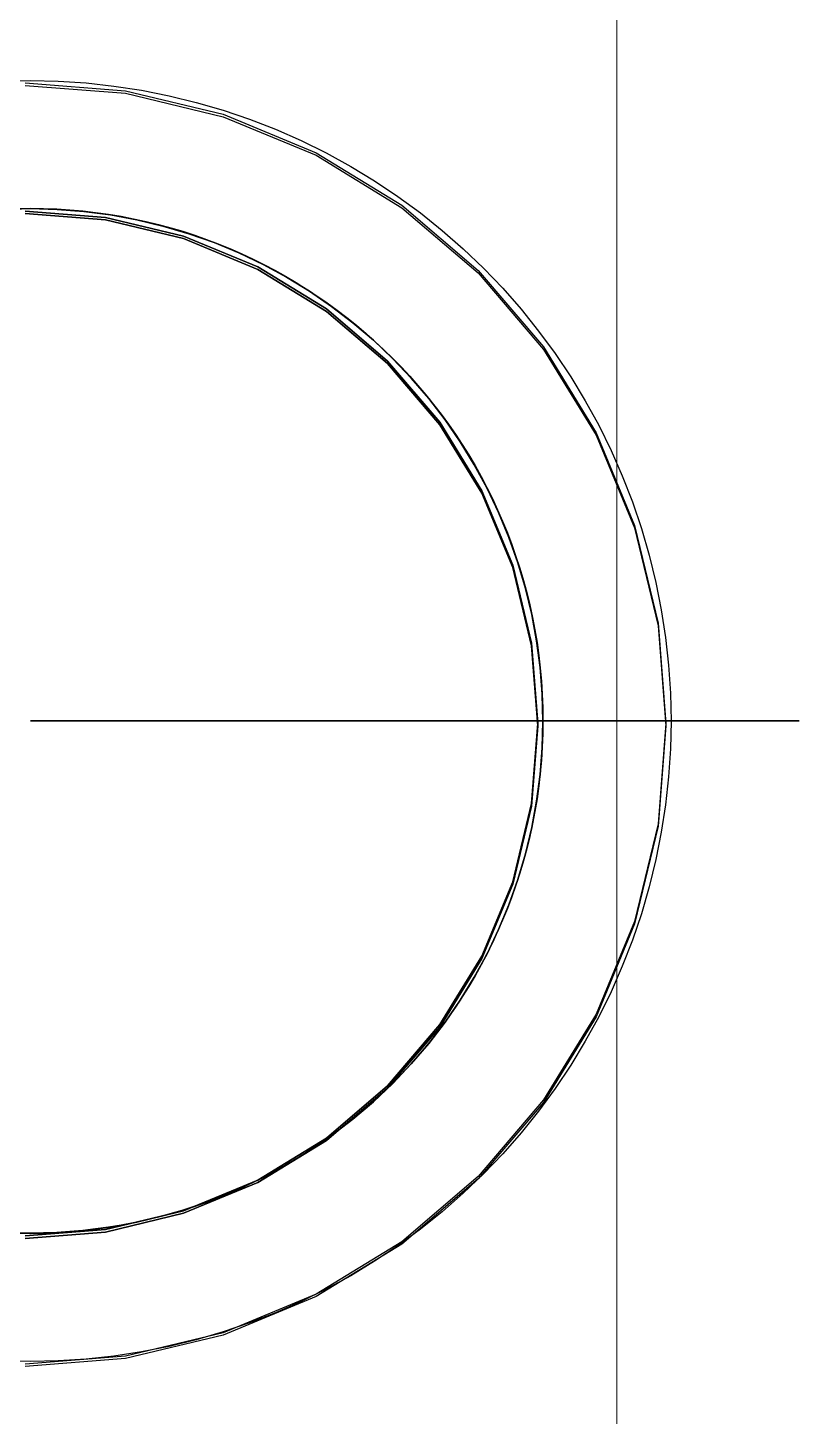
# Model space of a CAD drawing. Header units: millimetres. Extents: x 0 to 59350, y 0 to 29700.
# Drawn here: x 26130.11 to 26145.16, y 18931.77 to 18958.87 of the extents above; entities that cross this region are included whole.
import ezdxf

# ---------------------------------------------------------------- set-up
doc = ezdxf.new("R2010")
doc.units = ezdxf.units.MM
doc.layers.add('Slab', color=7, linetype='Continuous', lineweight=50)
doc.layers.add('Standard', color=7, linetype='Continuous', lineweight=25)

msp = doc.modelspace()

# ---------------------------------------------------------------- linework, layer by layer
at = {"layer": 'Slab', "color": 7, "linetype": 'Continuous', "lineweight": -3}
for p, q in [((26129.615, 18957.826), (26130.16, 18957.838)), ((26129.615, 18957.826), (26130.16, 18957.838)), ((26129.615, 18957.826), (26130.16, 18957.838)), ((26129.615, 18957.826), (26130.16, 18957.838)), ((26130.06, 18957.79), (26132.015, 18957.637)), ((26130.06, 18957.79), (26132.015, 18957.637)), ((26130.06, 18957.743), (26132.015, 18957.589)), ((26130.06, 18957.743), (26132.015, 18957.589)), ((26130.16, 18957.838), (26130.706, 18957.826)), ((26130.16, 18957.838), (26130.706, 18957.826)), ((26130.16, 18957.838), (26130.706, 18957.826)), ((26130.16, 18957.838), (26130.706, 18957.826)), ((26130.706, 18957.826), (26131.25, 18957.79)), ((26130.706, 18957.826), (26131.25, 18957.79)), ((26130.706, 18957.826), (26131.25, 18957.79)), ((26130.706, 18957.826), (26131.25, 18957.79)), ((26131.25, 18957.79), (26131.792, 18957.731)), ((26131.25, 18957.79), (26131.792, 18957.731)), ((26131.25, 18957.79), (26131.792, 18957.731)), ((26131.25, 18957.79), (26131.792, 18957.731)), ((26131.792, 18957.731), (26132.331, 18957.648)), ((26131.792, 18957.731), (26132.331, 18957.648)), ((26131.792, 18957.731), (26132.331, 18957.648)), ((26131.792, 18957.731), (26132.331, 18957.648)), ((26132.015, 18957.637), (26133.922, 18957.179)), ((26132.015, 18957.637), (26133.922, 18957.179)), ((26132.015, 18957.589), (26133.922, 18957.131)), ((26132.015, 18957.589), (26133.922, 18957.131)), ((26132.331, 18957.648), (26132.866, 18957.542)), ((26132.331, 18957.648), (26132.866, 18957.542)), ((26132.331, 18957.648), (26132.866, 18957.542)), ((26132.331, 18957.648), (26132.866, 18957.542)), ((26132.866, 18957.542), (26133.396, 18957.412)), ((26132.866, 18957.542), (26133.396, 18957.412)), ((26132.866, 18957.542), (26133.396, 18957.412)), ((26132.866, 18957.542), (26133.396, 18957.412)), ((26133.396, 18957.412), (26133.919, 18957.259)), ((26133.396, 18957.412), (26133.919, 18957.259)), ((26133.396, 18957.412), (26133.919, 18957.259)), ((26133.396, 18957.412), (26133.919, 18957.259)), ((26133.919, 18957.259), (26134.436, 18957.084)), ((26133.919, 18957.259), (26134.436, 18957.084)), ((26133.919, 18957.259), (26134.436, 18957.084)), ((26133.919, 18957.259), (26134.436, 18957.084)), ((26133.922, 18957.179), (26135.734, 18956.428)), ((26133.922, 18957.179), (26135.734, 18956.428)), ((26133.922, 18957.131), (26135.734, 18956.381)), ((26133.922, 18957.131), (26135.734, 18956.381)), ((26134.436, 18957.084), (26134.944, 18956.886)), ((26134.436, 18957.084), (26134.944, 18956.886)), ((26134.436, 18957.084), (26134.944, 18956.886)), ((26134.436, 18957.084), (26134.944, 18956.886)), ((26134.944, 18956.886), (26135.443, 18956.667)), ((26134.944, 18956.886), (26135.443, 18956.667)), ((26134.944, 18956.886), (26135.443, 18956.667)), ((26134.944, 18956.886), (26135.443, 18956.667)), ((26135.443, 18956.667), (26135.932, 18956.426)), ((26135.443, 18956.667), (26135.932, 18956.426)), ((26135.443, 18956.667), (26135.932, 18956.426)), ((26135.443, 18956.667), (26135.932, 18956.426)), ((26135.734, 18956.428), (26137.407, 18955.403)), ((26135.734, 18956.428), (26137.407, 18955.403)), ((26135.734, 18956.381), (26137.407, 18955.356)), ((26135.734, 18956.381), (26137.407, 18955.356)), ((26135.932, 18956.426), (26136.41, 18956.163)), ((26135.932, 18956.426), (26136.41, 18956.163)), ((26135.932, 18956.426), (26136.41, 18956.163)), ((26135.932, 18956.426), (26136.41, 18956.163)), ((26136.41, 18956.163), (26136.877, 18955.88)), ((26136.41, 18956.163), (26136.877, 18955.88)), ((26136.41, 18956.163), (26136.877, 18955.88)), ((26136.41, 18956.163), (26136.877, 18955.88)), ((26136.877, 18955.88), (26137.33, 18955.577)), ((26136.877, 18955.88), (26137.33, 18955.577)), ((26136.877, 18955.88), (26137.33, 18955.577)), ((26136.877, 18955.88), (26137.33, 18955.577)), ((26137.33, 18955.577), (26137.77, 18955.255)), ((26137.33, 18955.577), (26137.77, 18955.255)), ((26137.33, 18955.577), (26137.77, 18955.255)), ((26137.33, 18955.577), (26137.77, 18955.255)), ((26130.16, 18955.338), (26129.637, 18955.324)), ((26129.637, 18955.324), (26130.16, 18955.338)), ((26129.637, 18955.324), (26130.16, 18955.338)), ((26130.16, 18955.338), (26129.637, 18955.324)), ((26129.637, 18955.324), (26130.16, 18955.338)), ((26130.16, 18955.338), (26129.637, 18955.324)), ((26131.624, 18955.167), (26130.06, 18955.29)), ((26130.06, 18955.29), (26131.624, 18955.167)), ((26131.624, 18955.12), (26130.06, 18955.243)), ((26130.06, 18955.243), (26131.624, 18955.12)), ((26130.684, 18955.324), (26130.16, 18955.338)), ((26130.16, 18955.338), (26130.684, 18955.324)), ((26130.16, 18955.338), (26130.684, 18955.324)), ((26130.684, 18955.324), (26130.16, 18955.338)), ((26130.16, 18955.338), (26130.684, 18955.324)), ((26130.684, 18955.324), (26130.16, 18955.338)), ((26131.206, 18955.283), (26130.684, 18955.324)), ((26130.684, 18955.324), (26131.206, 18955.283)), ((26130.684, 18955.324), (26131.206, 18955.283)), ((26131.206, 18955.283), (26130.684, 18955.324)), ((26130.684, 18955.324), (26131.206, 18955.283)), ((26131.206, 18955.283), (26130.684, 18955.324)), ((26131.725, 18955.215), (26131.206, 18955.283)), ((26131.206, 18955.283), (26131.725, 18955.215)), ((26131.206, 18955.283), (26131.725, 18955.215)), ((26131.725, 18955.215), (26131.206, 18955.283)), ((26131.206, 18955.283), (26131.725, 18955.215)), ((26131.725, 18955.215), (26131.206, 18955.283)), ((26137.407, 18955.403), (26138.898, 18954.129)), ((26137.407, 18955.403), (26138.898, 18954.129)), ((26137.407, 18955.356), (26138.898, 18954.082)), ((26137.407, 18955.356), (26138.898, 18954.082)), ((26137.77, 18955.255), (26138.195, 18954.914)), ((26137.77, 18955.255), (26138.195, 18954.914)), ((26137.77, 18955.255), (26138.195, 18954.914)), ((26137.77, 18955.255), (26138.195, 18954.914)), ((26133.15, 18954.801), (26131.624, 18955.167)), ((26131.624, 18955.167), (26133.15, 18954.801)), ((26133.15, 18954.754), (26131.624, 18955.12)), ((26131.624, 18955.12), (26133.15, 18954.754)), ((26132.239, 18955.119), (26131.725, 18955.215)), ((26131.725, 18955.215), (26132.239, 18955.119)), ((26131.725, 18955.215), (26132.239, 18955.119)), ((26132.239, 18955.119), (26131.725, 18955.215)), ((26131.725, 18955.215), (26132.239, 18955.119)), ((26132.239, 18955.119), (26131.725, 18955.215)), ((26132.748, 18954.997), (26132.239, 18955.119)), ((26132.239, 18955.119), (26132.748, 18954.997)), ((26132.239, 18955.119), (26132.748, 18954.997)), ((26132.748, 18954.997), (26132.239, 18955.119)), ((26132.239, 18955.119), (26132.748, 18954.997)), ((26132.748, 18954.997), (26132.239, 18955.119)), ((26133.25, 18954.849), (26132.748, 18954.997)), ((26132.748, 18954.997), (26133.25, 18954.849)), ((26132.748, 18954.997), (26133.25, 18954.849)), ((26133.25, 18954.849), (26132.748, 18954.997)), ((26132.748, 18954.997), (26133.25, 18954.849)), ((26133.25, 18954.849), (26132.748, 18954.997)), ((26134.599, 18954.2), (26133.15, 18954.801)), ((26133.15, 18954.801), (26134.599, 18954.2)), ((26134.599, 18954.153), (26133.15, 18954.754)), ((26133.15, 18954.754), (26134.599, 18954.153)), ((26133.744, 18954.674), (26133.25, 18954.849)), ((26133.25, 18954.849), (26133.744, 18954.674)), ((26133.25, 18954.849), (26133.744, 18954.674)), ((26133.744, 18954.674), (26133.25, 18954.849)), ((26133.25, 18954.849), (26133.744, 18954.674)), ((26133.744, 18954.674), (26133.25, 18954.849)), ((26138.195, 18954.914), (26138.605, 18954.554)), ((26138.195, 18954.914), (26138.605, 18954.554)), ((26138.195, 18954.914), (26138.605, 18954.554)), ((26138.195, 18954.914), (26138.605, 18954.554)), ((26134.228, 18954.473), (26133.744, 18954.674)), ((26133.744, 18954.674), (26134.228, 18954.473)), ((26133.744, 18954.674), (26134.228, 18954.473)), ((26134.228, 18954.473), (26133.744, 18954.674)), ((26133.744, 18954.674), (26134.228, 18954.473)), ((26134.228, 18954.473), (26133.744, 18954.674)), ((26134.7, 18954.248), (26134.228, 18954.473)), ((26134.228, 18954.473), (26134.7, 18954.248)), ((26134.228, 18954.473), (26134.7, 18954.248)), ((26134.7, 18954.248), (26134.228, 18954.473)), ((26134.228, 18954.473), (26134.7, 18954.248)), ((26134.7, 18954.248), (26134.228, 18954.473)), ((26138.605, 18954.554), (26138.999, 18954.177)), ((26138.605, 18954.554), (26138.999, 18954.177)), ((26138.605, 18954.554), (26138.999, 18954.177)), ((26138.605, 18954.554), (26138.999, 18954.177)), ((26135.937, 18953.381), (26134.599, 18954.2)), ((26134.599, 18954.2), (26135.937, 18953.381)), ((26135.937, 18953.333), (26134.599, 18954.153)), ((26134.599, 18954.153), (26135.937, 18953.333)), ((26135.16, 18953.998), (26134.7, 18954.248)), ((26134.7, 18954.248), (26135.16, 18953.998)), ((26134.7, 18954.248), (26135.16, 18953.998)), ((26135.16, 18953.998), (26134.7, 18954.248)), ((26134.7, 18954.248), (26135.16, 18953.998)), ((26135.16, 18953.998), (26134.7, 18954.248)), ((26138.999, 18954.177), (26139.376, 18953.783)), ((26138.999, 18954.177), (26139.376, 18953.783)), ((26138.999, 18954.177), (26139.376, 18953.783)), ((26138.999, 18954.177), (26139.376, 18953.783)), ((26135.607, 18953.725), (26135.16, 18953.998)), ((26135.16, 18953.998), (26135.607, 18953.725)), ((26135.16, 18953.998), (26135.607, 18953.725)), ((26135.607, 18953.725), (26135.16, 18953.998)), ((26135.16, 18953.998), (26135.607, 18953.725)), ((26135.607, 18953.725), (26135.16, 18953.998)), ((26138.898, 18954.129), (26140.172, 18952.638)), ((26138.898, 18954.129), (26140.172, 18952.638)), ((26138.898, 18954.082), (26140.172, 18952.59)), ((26138.898, 18954.082), (26140.172, 18952.59)), ((26136.038, 18953.428), (26135.607, 18953.725)), ((26135.607, 18953.725), (26136.038, 18953.428)), ((26135.607, 18953.725), (26136.038, 18953.428)), ((26136.038, 18953.428), (26135.607, 18953.725)), ((26135.607, 18953.725), (26136.038, 18953.428)), ((26136.038, 18953.428), (26135.607, 18953.725)), ((26139.376, 18953.783), (26139.736, 18953.373)), ((26139.376, 18953.783), (26139.736, 18953.373)), ((26139.376, 18953.783), (26139.736, 18953.373)), ((26139.376, 18953.783), (26139.736, 18953.373)), ((26137.131, 18952.362), (26135.937, 18953.381)), ((26135.937, 18953.381), (26137.131, 18952.362)), ((26137.131, 18952.314), (26135.937, 18953.333)), ((26135.937, 18953.333), (26137.131, 18952.314)), ((26136.453, 18953.109), (26136.038, 18953.428)), ((26136.038, 18953.428), (26136.453, 18953.109)), ((26136.038, 18953.428), (26136.453, 18953.109)), ((26136.453, 18953.109), (26136.038, 18953.428)), ((26136.038, 18953.428), (26136.453, 18953.109)), ((26136.453, 18953.109), (26136.038, 18953.428)), ((26139.736, 18953.373), (26140.077, 18952.948)), ((26139.736, 18953.373), (26140.077, 18952.948)), ((26139.736, 18953.373), (26140.077, 18952.948)), ((26139.736, 18953.373), (26140.077, 18952.948)), ((26136.852, 18952.769), (26136.453, 18953.109)), ((26136.453, 18953.109), (26136.852, 18952.769)), ((26136.453, 18953.109), (26136.852, 18952.769)), ((26136.852, 18952.769), (26136.453, 18953.109)), ((26136.453, 18953.109), (26136.852, 18952.769)), ((26136.852, 18952.769), (26136.453, 18953.109)), ((26140.077, 18952.948), (26140.4, 18952.508)), ((26140.077, 18952.948), (26140.4, 18952.508)), ((26140.077, 18952.948), (26140.4, 18952.508)), ((26140.077, 18952.948), (26140.4, 18952.508)), ((26137.231, 18952.409), (26136.852, 18952.769)), ((26136.852, 18952.769), (26137.231, 18952.409)), ((26136.852, 18952.769), (26137.231, 18952.409)), ((26137.231, 18952.409), (26136.852, 18952.769)), ((26136.852, 18952.769), (26137.231, 18952.409)), ((26137.231, 18952.409), (26136.852, 18952.769)), ((26140.172, 18952.638), (26141.197, 18950.965)), ((26140.172, 18952.638), (26141.197, 18950.965)), ((26140.172, 18952.59), (26141.197, 18950.918)), ((26140.172, 18952.59), (26141.197, 18950.918)), ((26138.15, 18951.168), (26137.131, 18952.362)), ((26137.131, 18952.362), (26138.15, 18951.168)), ((26138.15, 18951.121), (26137.131, 18952.314)), ((26137.131, 18952.314), (26138.15, 18951.121)), ((26137.592, 18952.029), (26137.231, 18952.409)), ((26137.231, 18952.409), (26137.592, 18952.029)), ((26137.231, 18952.409), (26137.592, 18952.029)), ((26137.592, 18952.029), (26137.231, 18952.409)), ((26137.231, 18952.409), (26137.592, 18952.029)), ((26137.592, 18952.029), (26137.231, 18952.409)), ((26140.4, 18952.508), (26140.703, 18952.054)), ((26140.4, 18952.508), (26140.703, 18952.054)), ((26140.4, 18952.508), (26140.703, 18952.054)), ((26140.4, 18952.508), (26140.703, 18952.054)), ((26137.932, 18951.631), (26137.592, 18952.029)), ((26137.592, 18952.029), (26137.932, 18951.631)), ((26137.592, 18952.029), (26137.932, 18951.631)), ((26137.932, 18951.631), (26137.592, 18952.029)), ((26137.592, 18952.029), (26137.932, 18951.631)), ((26137.932, 18951.631), (26137.592, 18952.029)), ((26140.703, 18952.054), (26140.986, 18951.588)), ((26140.703, 18952.054), (26140.986, 18951.588)), ((26140.703, 18952.054), (26140.986, 18951.588)), ((26140.703, 18952.054), (26140.986, 18951.588)), ((26138.25, 18951.216), (26137.932, 18951.631)), ((26137.932, 18951.631), (26138.25, 18951.216)), ((26137.932, 18951.631), (26138.25, 18951.216)), ((26138.25, 18951.216), (26137.932, 18951.631)), ((26137.932, 18951.631), (26138.25, 18951.216)), ((26138.25, 18951.216), (26137.932, 18951.631)), ((26140.986, 18951.588), (26141.248, 18951.11)), ((26140.986, 18951.588), (26141.248, 18951.11)), ((26140.986, 18951.588), (26141.248, 18951.11)), ((26140.986, 18951.588), (26141.248, 18951.11)), ((26138.97, 18949.83), (26138.15, 18951.168)), ((26138.15, 18951.168), (26138.97, 18949.83)), ((26138.547, 18950.784), (26138.25, 18951.216)), ((26138.25, 18951.216), (26138.547, 18950.784)), ((26138.25, 18951.216), (26138.547, 18950.784)), ((26138.547, 18950.784), (26138.25, 18951.216)), ((26138.25, 18951.216), (26138.547, 18950.784)), ((26138.547, 18950.784), (26138.25, 18951.216)), ((26138.97, 18949.783), (26138.15, 18951.121)), ((26138.15, 18951.121), (26138.97, 18949.783)), ((26141.197, 18950.965), (26141.948, 18949.153)), ((26141.197, 18950.965), (26141.948, 18949.153)), ((26141.197, 18950.918), (26141.948, 18949.106)), ((26141.197, 18950.918), (26141.948, 18949.106)), ((26141.248, 18951.11), (26141.489, 18950.621)), ((26141.248, 18951.11), (26141.489, 18950.621)), ((26141.248, 18951.11), (26141.489, 18950.621)), ((26141.248, 18951.11), (26141.489, 18950.621)), ((26138.821, 18950.338), (26138.547, 18950.784)), ((26138.547, 18950.784), (26138.821, 18950.338)), ((26138.547, 18950.784), (26138.821, 18950.338)), ((26138.821, 18950.338), (26138.547, 18950.784)), ((26138.547, 18950.784), (26138.821, 18950.338)), ((26138.821, 18950.338), (26138.547, 18950.784)), ((26141.489, 18950.621), (26141.709, 18950.122)), ((26141.489, 18950.621), (26141.709, 18950.122)), ((26141.489, 18950.621), (26141.709, 18950.122)), ((26141.489, 18950.621), (26141.709, 18950.122)), ((26139.07, 18949.878), (26138.821, 18950.338)), ((26138.821, 18950.338), (26139.07, 18949.878)), ((26138.821, 18950.338), (26139.07, 18949.878)), ((26139.07, 18949.878), (26138.821, 18950.338)), ((26138.821, 18950.338), (26139.07, 18949.878)), ((26139.07, 18949.878), (26138.821, 18950.338)), ((26141.709, 18950.122), (26141.906, 18949.613)), ((26141.709, 18950.122), (26141.906, 18949.613)), ((26141.709, 18950.122), (26141.906, 18949.613)), ((26141.709, 18950.122), (26141.906, 18949.613)), ((26139.57, 18948.381), (26138.97, 18949.83)), ((26138.97, 18949.83), (26139.57, 18948.381)), ((26139.296, 18949.405), (26139.07, 18949.878)), ((26139.07, 18949.878), (26139.296, 18949.405)), ((26139.07, 18949.878), (26139.296, 18949.405)), ((26139.296, 18949.405), (26139.07, 18949.878)), ((26139.07, 18949.878), (26139.296, 18949.405)), ((26139.296, 18949.405), (26139.07, 18949.878)), ((26139.57, 18948.333), (26138.97, 18949.783)), ((26138.97, 18949.783), (26139.57, 18948.333)), ((26141.906, 18949.613), (26142.082, 18949.097)), ((26141.906, 18949.613), (26142.082, 18949.097)), ((26141.906, 18949.613), (26142.082, 18949.097)), ((26141.906, 18949.613), (26142.082, 18949.097)), ((26139.496, 18948.922), (26139.296, 18949.405)), ((26139.296, 18949.405), (26139.496, 18948.922)), ((26139.296, 18949.405), (26139.496, 18948.922)), ((26139.496, 18948.922), (26139.296, 18949.405)), ((26139.296, 18949.405), (26139.496, 18948.922)), ((26139.496, 18948.922), (26139.296, 18949.405)), ((26141.948, 18949.153), (26142.406, 18947.246)), ((26141.948, 18949.153), (26142.406, 18947.246)), ((26141.948, 18949.106), (26142.406, 18947.198)), ((26141.948, 18949.106), (26142.406, 18947.198)), ((26142.082, 18949.097), (26142.234, 18948.573)), ((26142.082, 18949.097), (26142.234, 18948.573)), ((26142.082, 18949.097), (26142.234, 18948.573)), ((26142.082, 18949.097), (26142.234, 18948.573)), ((26139.671, 18948.428), (26139.496, 18948.922)), ((26139.496, 18948.922), (26139.671, 18948.428)), ((26139.496, 18948.922), (26139.671, 18948.428)), ((26139.671, 18948.428), (26139.496, 18948.922)), ((26139.496, 18948.922), (26139.671, 18948.428)), ((26139.671, 18948.428), (26139.496, 18948.922)), ((26142.234, 18948.573), (26142.364, 18948.043)), ((26142.234, 18948.573), (26142.364, 18948.043)), ((26142.234, 18948.573), (26142.364, 18948.043)), ((26142.234, 18948.573), (26142.364, 18948.043)), ((26139.936, 18946.855), (26139.57, 18948.381)), ((26139.57, 18948.381), (26139.936, 18946.855)), ((26139.936, 18946.807), (26139.57, 18948.333)), ((26139.57, 18948.333), (26139.936, 18946.807)), ((26139.82, 18947.926), (26139.671, 18948.428)), ((26139.671, 18948.428), (26139.82, 18947.926)), ((26139.671, 18948.428), (26139.82, 18947.926)), ((26139.82, 18947.926), (26139.671, 18948.428)), ((26139.671, 18948.428), (26139.82, 18947.926)), ((26139.82, 18947.926), (26139.671, 18948.428)), ((26139.942, 18947.417), (26139.82, 18947.926)), ((26139.82, 18947.926), (26139.942, 18947.417)), ((26139.82, 18947.926), (26139.942, 18947.417)), ((26139.942, 18947.417), (26139.82, 18947.926)), ((26139.82, 18947.926), (26139.942, 18947.417)), ((26139.942, 18947.417), (26139.82, 18947.926)), ((26142.364, 18948.043), (26142.47, 18947.509)), ((26142.364, 18948.043), (26142.47, 18947.509)), ((26142.364, 18948.043), (26142.47, 18947.509)), ((26142.364, 18948.043), (26142.47, 18947.509)), ((26140.037, 18946.902), (26139.942, 18947.417)), ((26139.942, 18947.417), (26140.037, 18946.902)), ((26139.942, 18947.417), (26140.037, 18946.902)), ((26140.037, 18946.902), (26139.942, 18947.417)), ((26139.942, 18947.417), (26140.037, 18946.902)), ((26140.037, 18946.902), (26139.942, 18947.417)), ((26142.47, 18947.509), (26142.553, 18946.97)), ((26142.47, 18947.509), (26142.553, 18946.97)), ((26142.47, 18947.509), (26142.553, 18946.97)), ((26142.47, 18947.509), (26142.553, 18946.97)), ((26142.406, 18947.246), (26142.56, 18945.29)), ((26142.406, 18947.246), (26142.56, 18945.29)), ((26142.406, 18947.198), (26142.56, 18945.243)), ((26142.406, 18947.198), (26142.56, 18945.243)), ((26140.06, 18945.29), (26139.936, 18946.855)), ((26139.936, 18946.855), (26140.06, 18945.29)), ((26140.105, 18946.383), (26140.037, 18946.902)), ((26140.037, 18946.902), (26140.105, 18946.383)), ((26140.037, 18946.902), (26140.105, 18946.383)), ((26140.105, 18946.383), (26140.037, 18946.902)), ((26140.037, 18946.902), (26140.105, 18946.383)), ((26140.105, 18946.383), (26140.037, 18946.902)), ((26142.553, 18946.97), (26142.613, 18946.427)), ((26142.553, 18946.97), (26142.613, 18946.427)), ((26142.553, 18946.97), (26142.613, 18946.427)), ((26142.553, 18946.97), (26142.613, 18946.427)), ((26140.06, 18945.243), (26139.936, 18946.807)), ((26139.936, 18946.807), (26140.06, 18945.243)), ((26140.147, 18945.861), (26140.105, 18946.383)), ((26140.105, 18946.383), (26140.147, 18945.861)), ((26140.105, 18946.383), (26140.147, 18945.861)), ((26140.147, 18945.861), (26140.105, 18946.383)), ((26140.105, 18946.383), (26140.147, 18945.861)), ((26140.147, 18945.861), (26140.105, 18946.383)), ((26142.613, 18946.427), (26142.648, 18945.883)), ((26142.613, 18946.427), (26142.648, 18945.883)), ((26142.613, 18946.427), (26142.648, 18945.883)), ((26142.613, 18946.427), (26142.648, 18945.883)), ((26140.16, 18945.338), (26140.147, 18945.861)), ((26140.147, 18945.861), (26140.16, 18945.338)), ((26140.147, 18945.861), (26140.16, 18945.338)), ((26140.16, 18945.338), (26140.147, 18945.861)), ((26140.147, 18945.861), (26140.16, 18945.338)), ((26140.16, 18945.338), (26140.147, 18945.861)), ((26142.648, 18945.883), (26142.66, 18945.338)), ((26142.648, 18945.883), (26142.66, 18945.338)), ((26142.648, 18945.883), (26142.66, 18945.338)), ((26142.648, 18945.883), (26142.66, 18945.338)), ((26139.936, 18943.726), (26140.06, 18945.29)), ((26140.06, 18945.29), (26139.936, 18943.726)), ((26139.936, 18943.679), (26140.06, 18945.243)), ((26140.06, 18945.243), (26139.936, 18943.679)), ((26140.147, 18944.815), (26140.16, 18945.338)), ((26140.16, 18945.338), (26140.147, 18944.815)), ((26140.16, 18945.338), (26140.147, 18944.815)), ((26140.147, 18944.815), (26140.16, 18945.338)), ((26140.16, 18945.338), (26140.147, 18944.815)), ((26140.147, 18944.815), (26140.16, 18945.338)), ((26142.56, 18945.29), (26142.406, 18943.335)), ((26142.56, 18945.29), (26142.406, 18943.335)), ((26142.56, 18945.243), (26142.406, 18943.288)), ((26142.56, 18945.243), (26142.406, 18943.288)), ((26142.66, 18945.338), (26142.648, 18944.793)), ((26142.66, 18945.338), (26142.648, 18944.793)), ((26142.66, 18945.338), (26142.648, 18944.793)), ((26142.66, 18945.338), (26142.648, 18944.793)), ((26140.105, 18944.293), (26140.147, 18944.815)), ((26140.147, 18944.815), (26140.105, 18944.293)), ((26140.147, 18944.815), (26140.105, 18944.293)), ((26140.105, 18944.293), (26140.147, 18944.815)), ((26140.147, 18944.815), (26140.105, 18944.293)), ((26140.105, 18944.293), (26140.147, 18944.815)), ((26142.648, 18944.793), (26142.613, 18944.249)), ((26142.648, 18944.793), (26142.613, 18944.249)), ((26142.648, 18944.793), (26142.613, 18944.249)), ((26142.648, 18944.793), (26142.613, 18944.249)), ((26140.037, 18943.774), (26140.105, 18944.293)), ((26140.105, 18944.293), (26140.037, 18943.774)), ((26140.105, 18944.293), (26140.037, 18943.774)), ((26140.037, 18943.774), (26140.105, 18944.293)), ((26140.105, 18944.293), (26140.037, 18943.774)), ((26140.037, 18943.774), (26140.105, 18944.293)), ((26142.613, 18944.249), (26142.553, 18943.706)), ((26142.613, 18944.249), (26142.553, 18943.706)), ((26142.613, 18944.249), (26142.553, 18943.706)), ((26142.613, 18944.249), (26142.553, 18943.706)), ((26139.57, 18942.2), (26139.936, 18943.726)), ((26139.936, 18943.726), (26139.57, 18942.2)), ((26139.57, 18942.153), (26139.936, 18943.679)), ((26139.936, 18943.679), (26139.57, 18942.153)), ((26139.942, 18943.259), (26140.037, 18943.774)), ((26140.037, 18943.774), (26139.942, 18943.259)), ((26140.037, 18943.774), (26139.942, 18943.259)), ((26139.942, 18943.259), (26140.037, 18943.774)), ((26140.037, 18943.774), (26139.942, 18943.259)), ((26139.942, 18943.259), (26140.037, 18943.774)), ((26142.553, 18943.706), (26142.47, 18943.167)), ((26142.553, 18943.706), (26142.47, 18943.167)), ((26142.553, 18943.706), (26142.47, 18943.167)), ((26142.553, 18943.706), (26142.47, 18943.167)), ((26142.406, 18943.335), (26141.948, 18941.428)), ((26142.406, 18943.335), (26141.948, 18941.428)), ((26139.82, 18942.75), (26139.942, 18943.259)), ((26139.942, 18943.259), (26139.82, 18942.75)), ((26139.942, 18943.259), (26139.82, 18942.75)), ((26139.82, 18942.75), (26139.942, 18943.259)), ((26139.942, 18943.259), (26139.82, 18942.75)), ((26139.82, 18942.75), (26139.942, 18943.259)), ((26142.406, 18943.288), (26141.948, 18941.38)), ((26142.406, 18943.288), (26141.948, 18941.38)), ((26142.47, 18943.167), (26142.364, 18942.633)), ((26142.47, 18943.167), (26142.364, 18942.633)), ((26142.47, 18943.167), (26142.364, 18942.633)), ((26142.47, 18943.167), (26142.364, 18942.633)), ((26139.671, 18942.248), (26139.82, 18942.75)), ((26139.82, 18942.75), (26139.671, 18942.248)), ((26139.82, 18942.75), (26139.671, 18942.248)), ((26139.671, 18942.248), (26139.82, 18942.75)), ((26139.82, 18942.75), (26139.671, 18942.248)), ((26139.671, 18942.248), (26139.82, 18942.75)), ((26142.364, 18942.633), (26142.234, 18942.103)), ((26142.364, 18942.633), (26142.234, 18942.103)), ((26142.364, 18942.633), (26142.234, 18942.103)), ((26142.364, 18942.633), (26142.234, 18942.103)), ((26139.496, 18941.754), (26139.671, 18942.248)), ((26139.671, 18942.248), (26139.496, 18941.754)), ((26139.671, 18942.248), (26139.496, 18941.754)), ((26139.496, 18941.754), (26139.671, 18942.248)), ((26139.671, 18942.248), (26139.496, 18941.754)), ((26139.496, 18941.754), (26139.671, 18942.248)), ((26138.97, 18940.751), (26139.57, 18942.2)), ((26139.57, 18942.2), (26138.97, 18940.751)), ((26138.97, 18940.703), (26139.57, 18942.153)), ((26139.57, 18942.153), (26138.97, 18940.703)), ((26142.234, 18942.103), (26142.082, 18941.579)), ((26142.234, 18942.103), (26142.082, 18941.579)), ((26142.234, 18942.103), (26142.082, 18941.579)), ((26142.234, 18942.103), (26142.082, 18941.579)), ((26139.296, 18941.271), (26139.496, 18941.754)), ((26139.496, 18941.754), (26139.296, 18941.271)), ((26139.496, 18941.754), (26139.296, 18941.271)), ((26139.296, 18941.271), (26139.496, 18941.754)), ((26139.496, 18941.754), (26139.296, 18941.271)), ((26139.296, 18941.271), (26139.496, 18941.754)), ((26141.948, 18941.428), (26141.197, 18939.616)), ((26141.948, 18941.428), (26141.197, 18939.616)), ((26142.082, 18941.579), (26141.906, 18941.063)), ((26142.082, 18941.579), (26141.906, 18941.063)), ((26142.082, 18941.579), (26141.906, 18941.063)), ((26142.082, 18941.579), (26141.906, 18941.063)), ((26139.07, 18940.798), (26139.296, 18941.271)), ((26139.296, 18941.271), (26139.07, 18940.798)), ((26139.296, 18941.271), (26139.07, 18940.798)), ((26139.07, 18940.798), (26139.296, 18941.271)), ((26139.296, 18941.271), (26139.07, 18940.798)), ((26139.07, 18940.798), (26139.296, 18941.271)), ((26141.948, 18941.38), (26141.197, 18939.568)), ((26141.948, 18941.38), (26141.197, 18939.568)), ((26141.906, 18941.063), (26141.709, 18940.554)), ((26141.906, 18941.063), (26141.709, 18940.554)), ((26141.906, 18941.063), (26141.709, 18940.554)), ((26141.906, 18941.063), (26141.709, 18940.554)), ((26138.15, 18939.413), (26138.97, 18940.751)), ((26138.97, 18940.751), (26138.15, 18939.413)), ((26138.15, 18939.365), (26138.97, 18940.703)), ((26138.97, 18940.703), (26138.15, 18939.365)), ((26138.821, 18940.338), (26139.07, 18940.798)), ((26139.07, 18940.798), (26138.821, 18940.338)), ((26139.07, 18940.798), (26138.821, 18940.338)), ((26138.821, 18940.338), (26139.07, 18940.798)), ((26139.07, 18940.798), (26138.821, 18940.338)), ((26138.821, 18940.338), (26139.07, 18940.798)), ((26138.547, 18939.892), (26138.821, 18940.338)), ((26138.821, 18940.338), (26138.547, 18939.892)), ((26138.821, 18940.338), (26138.547, 18939.892)), ((26138.547, 18939.892), (26138.821, 18940.338)), ((26138.821, 18940.338), (26138.547, 18939.892)), ((26138.547, 18939.892), (26138.821, 18940.338)), ((26141.709, 18940.554), (26141.489, 18940.055)), ((26141.709, 18940.554), (26141.489, 18940.055)), ((26141.709, 18940.554), (26141.489, 18940.055)), ((26141.709, 18940.554), (26141.489, 18940.055)), ((26141.489, 18940.055), (26141.248, 18939.566)), ((26141.489, 18940.055), (26141.248, 18939.566)), ((26141.489, 18940.055), (26141.248, 18939.566)), ((26141.489, 18940.055), (26141.248, 18939.566)), ((26138.25, 18939.46), (26138.547, 18939.892)), ((26138.547, 18939.892), (26138.25, 18939.46)), ((26138.547, 18939.892), (26138.25, 18939.46)), ((26138.25, 18939.46), (26138.547, 18939.892)), ((26138.547, 18939.892), (26138.25, 18939.46)), ((26138.25, 18939.46), (26138.547, 18939.892)), ((26141.197, 18939.616), (26140.172, 18937.943)), ((26141.197, 18939.616), (26140.172, 18937.943)), ((26141.197, 18939.568), (26140.172, 18937.896)), ((26141.197, 18939.568), (26140.172, 18937.896)), ((26141.248, 18939.566), (26140.986, 18939.088)), ((26141.248, 18939.566), (26140.986, 18939.088)), ((26141.248, 18939.566), (26140.986, 18939.088)), ((26141.248, 18939.566), (26140.986, 18939.088)), ((26137.131, 18938.219), (26138.15, 18939.413)), ((26138.15, 18939.413), (26137.131, 18938.219)), ((26137.131, 18938.172), (26138.15, 18939.365)), ((26138.15, 18939.365), (26137.131, 18938.172)), ((26137.932, 18939.045), (26138.25, 18939.46)), ((26138.25, 18939.46), (26137.932, 18939.045)), ((26138.25, 18939.46), (26137.932, 18939.045)), ((26137.932, 18939.045), (26138.25, 18939.46)), ((26138.25, 18939.46), (26137.932, 18939.045)), ((26137.932, 18939.045), (26138.25, 18939.46)), ((26137.592, 18938.647), (26137.932, 18939.045)), ((26137.932, 18939.045), (26137.592, 18938.647)), ((26137.932, 18939.045), (26137.592, 18938.647)), ((26137.592, 18938.647), (26137.932, 18939.045)), ((26137.932, 18939.045), (26137.592, 18938.647)), ((26137.592, 18938.647), (26137.932, 18939.045)), ((26140.986, 18939.088), (26140.703, 18938.622)), ((26140.986, 18939.088), (26140.703, 18938.622)), ((26140.986, 18939.088), (26140.703, 18938.622)), ((26140.986, 18939.088), (26140.703, 18938.622)), ((26137.231, 18938.267), (26137.592, 18938.647)), ((26137.592, 18938.647), (26137.231, 18938.267)), ((26137.592, 18938.647), (26137.231, 18938.267)), ((26137.231, 18938.267), (26137.592, 18938.647)), ((26137.592, 18938.647), (26137.231, 18938.267)), ((26137.231, 18938.267), (26137.592, 18938.647)), ((26140.703, 18938.622), (26140.4, 18938.168)), ((26140.703, 18938.622), (26140.4, 18938.168)), ((26140.703, 18938.622), (26140.4, 18938.168)), ((26140.703, 18938.622), (26140.4, 18938.168)), ((26135.937, 18937.2), (26137.131, 18938.219)), ((26137.131, 18938.219), (26135.937, 18937.2)), ((26135.937, 18937.153), (26137.131, 18938.172)), ((26137.131, 18938.172), (26135.937, 18937.153)), ((26136.852, 18937.907), (26137.231, 18938.267)), ((26137.231, 18938.267), (26136.852, 18937.907)), ((26137.231, 18938.267), (26136.852, 18937.907)), ((26136.852, 18937.907), (26137.231, 18938.267)), ((26137.231, 18938.267), (26136.852, 18937.907)), ((26136.852, 18937.907), (26137.231, 18938.267)), ((26140.4, 18938.168), (26140.077, 18937.728)), ((26140.4, 18938.168), (26140.077, 18937.728)), ((26140.4, 18938.168), (26140.077, 18937.728)), ((26140.4, 18938.168), (26140.077, 18937.728)), ((26136.453, 18937.567), (26136.852, 18937.907)), ((26136.852, 18937.907), (26136.453, 18937.567)), ((26136.852, 18937.907), (26136.453, 18937.567)), ((26136.453, 18937.567), (26136.852, 18937.907)), ((26136.852, 18937.907), (26136.453, 18937.567)), ((26136.453, 18937.567), (26136.852, 18937.907)), ((26140.172, 18937.943), (26138.898, 18936.452)), ((26140.172, 18937.943), (26138.898, 18936.452)), ((26140.172, 18937.896), (26138.898, 18936.404)), ((26140.172, 18937.896), (26138.898, 18936.404)), ((26140.077, 18937.728), (26139.736, 18937.303)), ((26140.077, 18937.728), (26139.736, 18937.303)), ((26140.077, 18937.728), (26139.736, 18937.303)), ((26140.077, 18937.728), (26139.736, 18937.303)), ((26136.038, 18937.248), (26136.453, 18937.567)), ((26136.453, 18937.567), (26136.038, 18937.248)), ((26136.453, 18937.567), (26136.038, 18937.248)), ((26136.038, 18937.248), (26136.453, 18937.567)), ((26136.453, 18937.567), (26136.038, 18937.248)), ((26136.038, 18937.248), (26136.453, 18937.567)), ((26134.599, 18936.38), (26135.937, 18937.2)), ((26135.937, 18937.2), (26134.599, 18936.38)), ((26134.599, 18936.333), (26135.937, 18937.153)), ((26135.937, 18937.153), (26134.599, 18936.333)), ((26135.607, 18936.951), (26136.038, 18937.248)), ((26136.038, 18937.248), (26135.607, 18936.951)), ((26136.038, 18937.248), (26135.607, 18936.951)), ((26135.607, 18936.951), (26136.038, 18937.248)), ((26136.038, 18937.248), (26135.607, 18936.951)), ((26135.607, 18936.951), (26136.038, 18937.248)), ((26139.736, 18937.303), (26139.376, 18936.893)), ((26139.736, 18937.303), (26139.376, 18936.893)), ((26139.736, 18937.303), (26139.376, 18936.893)), ((26139.736, 18937.303), (26139.376, 18936.893)), ((26135.16, 18936.678), (26135.607, 18936.951)), ((26135.607, 18936.951), (26135.16, 18936.678)), ((26135.607, 18936.951), (26135.16, 18936.678)), ((26135.16, 18936.678), (26135.607, 18936.951)), ((26135.607, 18936.951), (26135.16, 18936.678)), ((26135.16, 18936.678), (26135.607, 18936.951)), ((26139.376, 18936.893), (26138.999, 18936.499)), ((26139.376, 18936.893), (26138.999, 18936.499)), ((26139.376, 18936.893), (26138.999, 18936.499)), ((26139.376, 18936.893), (26138.999, 18936.499)), ((26134.7, 18936.428), (26135.16, 18936.678)), ((26135.16, 18936.678), (26134.7, 18936.428)), ((26135.16, 18936.678), (26134.7, 18936.428)), ((26134.7, 18936.428), (26135.16, 18936.678)), ((26135.16, 18936.678), (26134.7, 18936.428)), ((26134.7, 18936.428), (26135.16, 18936.678)), ((26133.15, 18935.78), (26134.599, 18936.38)), ((26134.599, 18936.38), (26133.15, 18935.78)), ((26133.15, 18935.732), (26134.599, 18936.333)), ((26134.599, 18936.333), (26133.15, 18935.732)), ((26134.228, 18936.203), (26134.7, 18936.428)), ((26134.7, 18936.428), (26134.228, 18936.203)), ((26134.7, 18936.428), (26134.228, 18936.203)), ((26134.228, 18936.203), (26134.7, 18936.428)), ((26134.7, 18936.428), (26134.228, 18936.203)), ((26134.228, 18936.203), (26134.7, 18936.428)), ((26138.898, 18936.452), (26137.407, 18935.178)), ((26138.898, 18936.452), (26137.407, 18935.178)), ((26138.898, 18936.404), (26137.407, 18935.13)), ((26138.898, 18936.404), (26137.407, 18935.13)), ((26138.999, 18936.499), (26138.605, 18936.122)), ((26138.999, 18936.499), (26138.605, 18936.122)), ((26138.999, 18936.499), (26138.605, 18936.122)), ((26138.999, 18936.499), (26138.605, 18936.122)), ((26133.25, 18935.827), (26133.744, 18936.002)), ((26133.744, 18936.002), (26133.25, 18935.827)), ((26133.744, 18936.002), (26133.25, 18935.827)), ((26133.25, 18935.827), (26133.744, 18936.002)), ((26133.744, 18936.002), (26133.25, 18935.827)), ((26133.25, 18935.827), (26133.744, 18936.002)), ((26133.744, 18936.002), (26134.228, 18936.203)), ((26134.228, 18936.203), (26133.744, 18936.002)), ((26134.228, 18936.203), (26133.744, 18936.002)), ((26133.744, 18936.002), (26134.228, 18936.203)), ((26134.228, 18936.203), (26133.744, 18936.002)), ((26133.744, 18936.002), (26134.228, 18936.203)), ((26138.605, 18936.122), (26138.195, 18935.762)), ((26138.605, 18936.122), (26138.195, 18935.762)), ((26138.605, 18936.122), (26138.195, 18935.762)), ((26138.605, 18936.122), (26138.195, 18935.762)), ((26131.624, 18935.414), (26133.15, 18935.78)), ((26133.15, 18935.78), (26131.624, 18935.414)), ((26131.624, 18935.366), (26133.15, 18935.732)), ((26133.15, 18935.732), (26131.624, 18935.366)), ((26132.748, 18935.679), (26133.25, 18935.827)), ((26133.25, 18935.827), (26132.748, 18935.679)), ((26133.25, 18935.827), (26132.748, 18935.679)), ((26132.748, 18935.679), (26133.25, 18935.827)), ((26133.25, 18935.827), (26132.748, 18935.679)), ((26132.748, 18935.679), (26133.25, 18935.827)), ((26138.195, 18935.762), (26137.77, 18935.421)), ((26138.195, 18935.762), (26137.77, 18935.421)), ((26138.195, 18935.762), (26137.77, 18935.421)), ((26138.195, 18935.762), (26137.77, 18935.421)), ((26131.206, 18935.393), (26131.725, 18935.461)), ((26131.725, 18935.461), (26131.206, 18935.393)), ((26131.725, 18935.461), (26131.206, 18935.393)), ((26131.206, 18935.393), (26131.725, 18935.461)), ((26131.725, 18935.461), (26131.206, 18935.393)), ((26131.206, 18935.393), (26131.725, 18935.461)), ((26131.725, 18935.461), (26132.239, 18935.557)), ((26132.239, 18935.557), (26131.725, 18935.461)), ((26132.239, 18935.557), (26131.725, 18935.461)), ((26131.725, 18935.461), (26132.239, 18935.557)), ((26132.239, 18935.557), (26131.725, 18935.461)), ((26131.725, 18935.461), (26132.239, 18935.557)), ((26132.239, 18935.557), (26132.748, 18935.679)), ((26132.748, 18935.679), (26132.239, 18935.557)), ((26132.748, 18935.679), (26132.239, 18935.557)), ((26132.239, 18935.557), (26132.748, 18935.679)), ((26132.748, 18935.679), (26132.239, 18935.557)), ((26132.239, 18935.557), (26132.748, 18935.679)), ((26129.637, 18935.352), (26130.16, 18935.338)), ((26130.16, 18935.338), (26129.637, 18935.352)), ((26130.16, 18935.338), (26129.637, 18935.352)), ((26129.637, 18935.352), (26130.16, 18935.338)), ((26130.16, 18935.338), (26129.637, 18935.352)), ((26129.637, 18935.352), (26130.16, 18935.338)), ((26130.06, 18935.29), (26131.624, 18935.414)), ((26131.624, 18935.414), (26130.06, 18935.29)), ((26130.06, 18935.243), (26131.624, 18935.366)), ((26131.624, 18935.366), (26130.06, 18935.243)), ((26130.16, 18935.338), (26130.684, 18935.352)), ((26130.684, 18935.352), (26130.16, 18935.338)), ((26130.684, 18935.352), (26130.16, 18935.338)), ((26130.16, 18935.338), (26130.684, 18935.352)), ((26130.684, 18935.352), (26130.16, 18935.338)), ((26130.16, 18935.338), (26130.684, 18935.352)), ((26130.684, 18935.352), (26131.206, 18935.393)), ((26131.206, 18935.393), (26130.684, 18935.352)), ((26131.206, 18935.393), (26130.684, 18935.352)), ((26130.684, 18935.352), (26131.206, 18935.393)), ((26131.206, 18935.393), (26130.684, 18935.352)), ((26130.684, 18935.352), (26131.206, 18935.393)), ((26137.407, 18935.178), (26135.734, 18934.153)), ((26137.407, 18935.178), (26135.734, 18934.153)), ((26137.77, 18935.421), (26137.33, 18935.099)), ((26137.77, 18935.421), (26137.33, 18935.099)), ((26137.77, 18935.421), (26137.33, 18935.099)), ((26137.77, 18935.421), (26137.33, 18935.099)), ((26137.407, 18935.13), (26135.734, 18934.105)), ((26137.407, 18935.13), (26135.734, 18934.105)), ((26137.33, 18935.099), (26136.877, 18934.796)), ((26137.33, 18935.099), (26136.877, 18934.796)), ((26137.33, 18935.099), (26136.877, 18934.796)), ((26137.33, 18935.099), (26136.877, 18934.796)), ((26136.877, 18934.796), (26136.41, 18934.513)), ((26136.877, 18934.796), (26136.41, 18934.513)), ((26136.877, 18934.796), (26136.41, 18934.513)), ((26136.877, 18934.796), (26136.41, 18934.513)), ((26136.41, 18934.513), (26135.932, 18934.25)), ((26136.41, 18934.513), (26135.932, 18934.25)), ((26136.41, 18934.513), (26135.932, 18934.25)), ((26136.41, 18934.513), (26135.932, 18934.25)), ((26135.734, 18934.153), (26133.922, 18933.402)), ((26135.734, 18934.153), (26133.922, 18933.402)), ((26135.734, 18934.105), (26133.922, 18933.355)), ((26135.734, 18934.105), (26133.922, 18933.355)), ((26135.932, 18934.25), (26135.443, 18934.009)), ((26135.932, 18934.25), (26135.443, 18934.009)), ((26135.932, 18934.25), (26135.443, 18934.009)), ((26135.932, 18934.25), (26135.443, 18934.009)), ((26135.443, 18934.009), (26134.944, 18933.79)), ((26135.443, 18934.009), (26134.944, 18933.79)), ((26135.443, 18934.009), (26134.944, 18933.79)), ((26135.443, 18934.009), (26134.944, 18933.79)), ((26134.436, 18933.592), (26133.919, 18933.417)), ((26134.436, 18933.592), (26133.919, 18933.417)), ((26134.436, 18933.592), (26133.919, 18933.417)), ((26134.436, 18933.592), (26133.919, 18933.417)), ((26134.944, 18933.79), (26134.436, 18933.592)), ((26134.944, 18933.79), (26134.436, 18933.592)), ((26134.944, 18933.79), (26134.436, 18933.592)), ((26134.944, 18933.79), (26134.436, 18933.592)), ((26133.922, 18933.402), (26132.015, 18932.944)), ((26133.922, 18933.402), (26132.015, 18932.944)), ((26133.922, 18933.355), (26132.015, 18932.897)), ((26133.922, 18933.355), (26132.015, 18932.897)), ((26133.919, 18933.417), (26133.396, 18933.264)), ((26133.919, 18933.417), (26133.396, 18933.264)), ((26133.919, 18933.417), (26133.396, 18933.264)), ((26133.919, 18933.417), (26133.396, 18933.264)), ((26132.331, 18933.028), (26131.792, 18932.945)), ((26132.331, 18933.028), (26131.792, 18932.945)), ((26132.331, 18933.028), (26131.792, 18932.945)), ((26132.331, 18933.028), (26131.792, 18932.945)), ((26132.866, 18933.134), (26132.331, 18933.028)), ((26132.866, 18933.134), (26132.331, 18933.028)), ((26132.866, 18933.134), (26132.331, 18933.028)), ((26132.866, 18933.134), (26132.331, 18933.028)), ((26133.396, 18933.264), (26132.866, 18933.134)), ((26133.396, 18933.264), (26132.866, 18933.134)), ((26133.396, 18933.264), (26132.866, 18933.134)), ((26133.396, 18933.264), (26132.866, 18933.134)), ((26130.16, 18932.838), (26129.615, 18932.85)), ((26130.16, 18932.838), (26129.615, 18932.85)), ((26130.16, 18932.838), (26129.615, 18932.85)), ((26130.16, 18932.838), (26129.615, 18932.85)), ((26132.015, 18932.944), (26130.06, 18932.79)), ((26132.015, 18932.944), (26130.06, 18932.79)), ((26132.015, 18932.897), (26130.06, 18932.743)), ((26132.015, 18932.897), (26130.06, 18932.743)), ((26130.706, 18932.85), (26130.16, 18932.838)), ((26130.706, 18932.85), (26130.16, 18932.838)), ((26130.706, 18932.85), (26130.16, 18932.838)), ((26130.706, 18932.85), (26130.16, 18932.838)), ((26131.25, 18932.886), (26130.706, 18932.85)), ((26131.25, 18932.886), (26130.706, 18932.85)), ((26131.25, 18932.886), (26130.706, 18932.85)), ((26131.25, 18932.886), (26130.706, 18932.85)), ((26131.792, 18932.945), (26131.25, 18932.886)), ((26131.792, 18932.945), (26131.25, 18932.886)), ((26131.792, 18932.945), (26131.25, 18932.886)), ((26131.792, 18932.945), (26131.25, 18932.886))]:
    msp.add_line(p, q, dxfattribs=at)
at = {"layer": 'Slab', "color": 4, "linetype": 'Continuous', "lineweight": -3}
for p, q in [((26145.16, 18945.345), (26130.16, 18945.345)), ((26130.16, 18945.345), (26145.16, 18945.345))]:
    msp.add_line(p, q, dxfattribs=at)
at = {"layer": 'Slab', "color": 30, "linetype": 'Continuous', "lineweight": -3}
msp.add_circle((26130.16, 18945.345), 10, dxfattribs=at)
at = {"layer": 'Standard', "color": 59, "linetype": 'Continuous', "lineweight": 18}
for p, q in [((26141.611, 20584.47), (26141.605, 18903.715)), ((26141.605, 18903.715), (26141.611, 20584.47))]:
    msp.add_line(p, q, dxfattribs=at)

doc.saveas('drawing.dxf')
